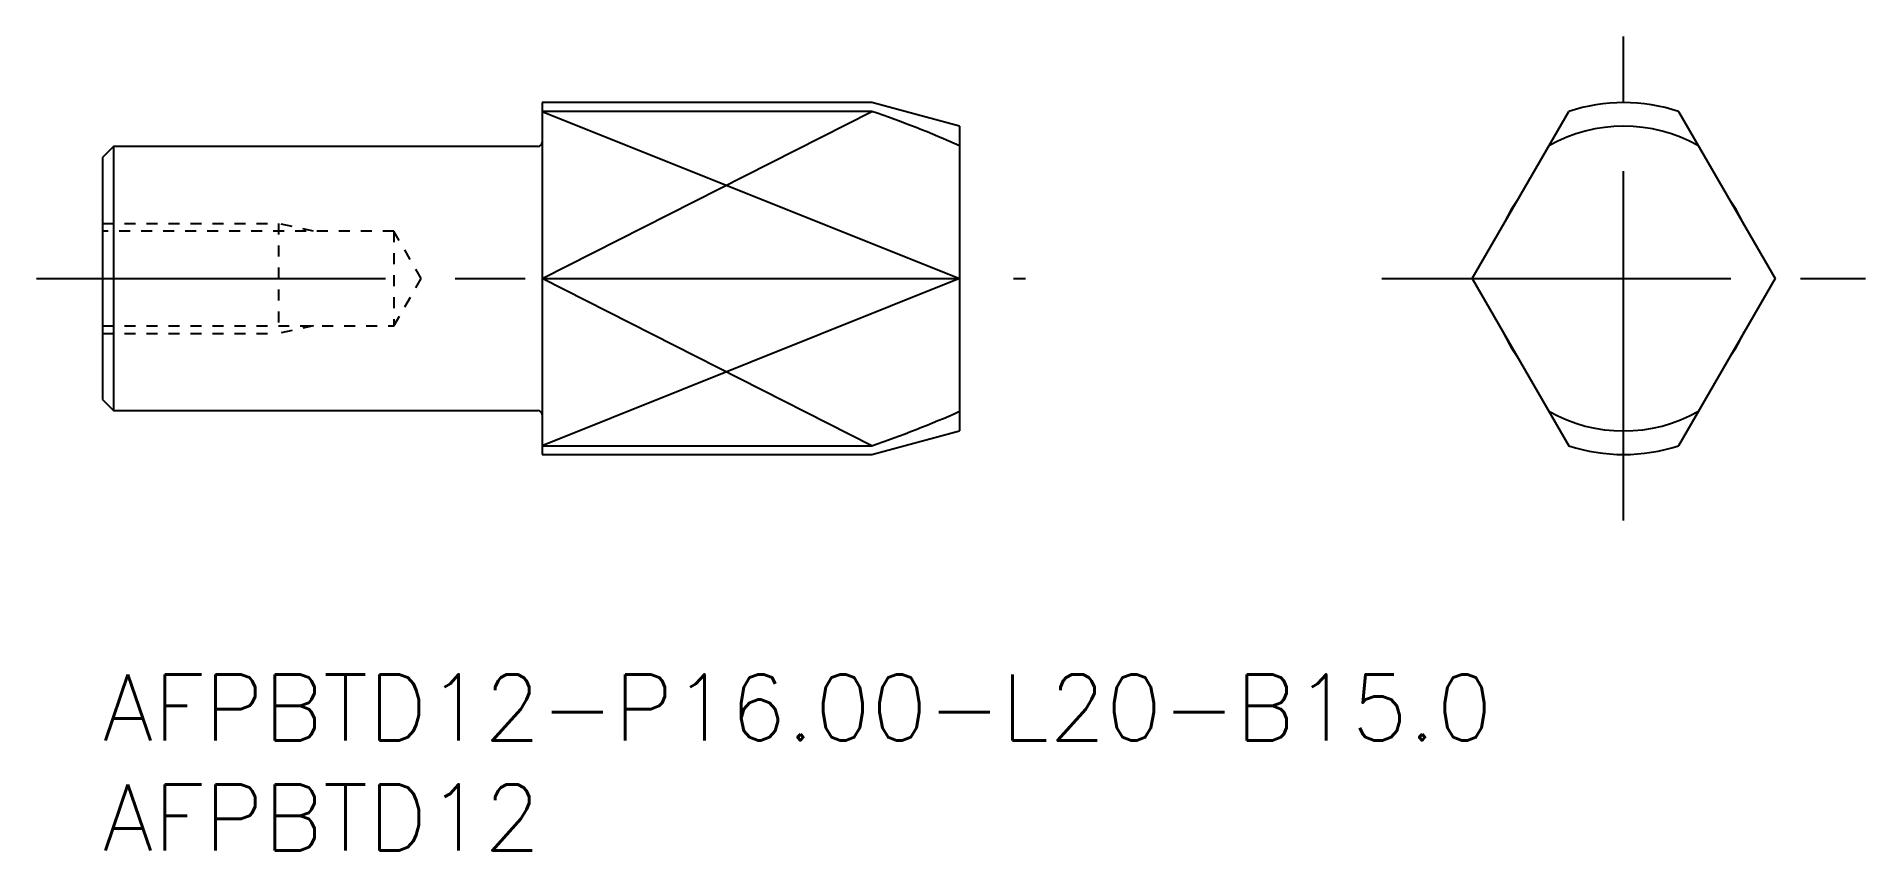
# Model space of a CAD drawing. Extents: x -3 to 80.2, y -8 to 29.
import ezdxf

# ---------------------------------------------------------------- set-up
doc = ezdxf.new("R2010")
doc.units = 0
doc.header["$LTSCALE"] = 0.5
doc.linetypes.add('CENTER', pattern=[50.8, 31.75, -6.35, 6.35, -6.35])
doc.linetypes.add('DASHED', pattern=[2, 1, -1])
for name, color, linetype in [('MSM_CENTER', 1, 'CENTER'), ('MSM_CONTINUOUS', 7, 'CONTINUOUS'), ('MSM_DASHED', 4, 'DASHED'), ('MSM_NARROW', 5, 'CONTINUOUS'), ('MSM_PART_NUMBER', 7, 'CONTINUOUS')]:
    doc.layers.add(name, color=color, linetype=linetype)
doc.styles.get("Standard").update_dxf_attribs({"font": 'txt.shx', "height": 1, "bigfont": 'bigfont.shx'})

# ---------------------------------------------------------------- blocks, each defined once
blk = doc.blocks.new('*U16')
at = {"layer": 'MSM_PART_NUMBER'}
blk.add_text('AFPBTD12-P16.00-L20-B15.0', height=3, dxfattribs=at).set_placement((0, -3))
blk = doc.blocks.new('*U17')
at = {"layer": 'MSM_PART_NUMBER'}
blk.add_text('AFPBTD12', height=3, dxfattribs=at).set_placement((0, -8))

msp = doc.modelspace()

# ---------------------------------------------------------------- linework, layer by layer
at = {"layer": 'MSM_CENTER'}
for p, q in [((69.211, 7), (69.211, 29)), ((-3, 18), (42, 18)), ((58.211, 18), (80.211, 18))]:
    msp.add_line(p, q, dxfattribs=at)
at = {"layer": 'MSM_CONTINUOUS'}
for p, q in [((35, 26), (20, 26)), ((20, 26), (20, 10)), ((39, 24.928), (35, 26)), ((35, 25.599), (20, 25.599)), ((62.324, 18), (66.711, 25.599)), ((71.711, 25.599), (76.099, 18)), ((39, 24.928), (39, 11.072)), ((0.5, 24), (0, 23.5)), ((0, 23.5), (0, 12.5)), ((19.8, 24), (0.5, 24)), ((0.5, 24), (0.5, 12)), ((20, 18), (38.965, 18)), ((62.324, 18), (66.711, 10.401)), ((76.099, 18), (71.711, 10.401)), ((0, 12.5), (0.5, 12)), ((0.5, 12), (19.8, 12)), ((35, 10), (39, 11.072)), ((20, 10.401), (35, 10.401)), ((20, 10), (35, 10))]:
    msp.add_line(p, q, dxfattribs=at)
for centre, radius, start, end in [((69.211, 18), 8, 71.79004, 108.20996), ((18.621, -22.232), 50.558, 66.2294, 71.09802), ((19.8, 24.2), 0.2, 270, 0), ((69.211, 18), 6.928, 60.57824, 119.42176), ((69.211, 18), 6, 143.78488, 156.21512), ((69.211, 18), 6, 23.78488, 36.21512), ((69.211, 18), 6, 203.78488, 216.21512), ((69.211, 18), 6, 323.78488, 336.21512), ((19.8, 11.8), 0.2, 0, 90), ((18.621, 58.232), 50.558, 288.90198, 293.7706), ((69.211, 18), 6.928, 240.57824, 299.42176), ((69.211, 18), 8, 251.79004, 288.20996)]:
    msp.add_arc(centre, radius, start, end, dxfattribs=at)
at = {"layer": 'MSM_DASHED'}
for p, q in [((0, 20.5), (8, 20.5)), ((13.259, 20.15), (0, 20.15)), ((8, 20.5), (8, 15.5)), ((9.6, 20.15), (8, 20.5)), ((14.5, 18), (13.259, 20.15)), ((13.259, 20.15), (13.259, 15.85)), ((13.259, 15.85), (14.5, 18)), ((0, 15.85), (13.259, 15.85)), ((9.6, 15.85), (8, 15.5)), ((0, 15.5), (8, 15.5))]:
    msp.add_line(p, q, dxfattribs=at)
at = {"layer": 'MSM_NARROW'}
for p, q in [((20, 25.599), (39, 18)), ((20, 18), (35, 25.599)), ((39, 18), (20, 10.401)), ((35, 10.401), (20, 18))]:
    msp.add_line(p, q, dxfattribs=at)

# ---------------------------------------------------------------- block references
at = {"layer": 'MSM_CONTINUOUS'}
for name in ['*U16', '*U17']:
    msp.add_blockref(name, (0, 0), dxfattribs=at)

doc.saveas('drawing.dxf')
